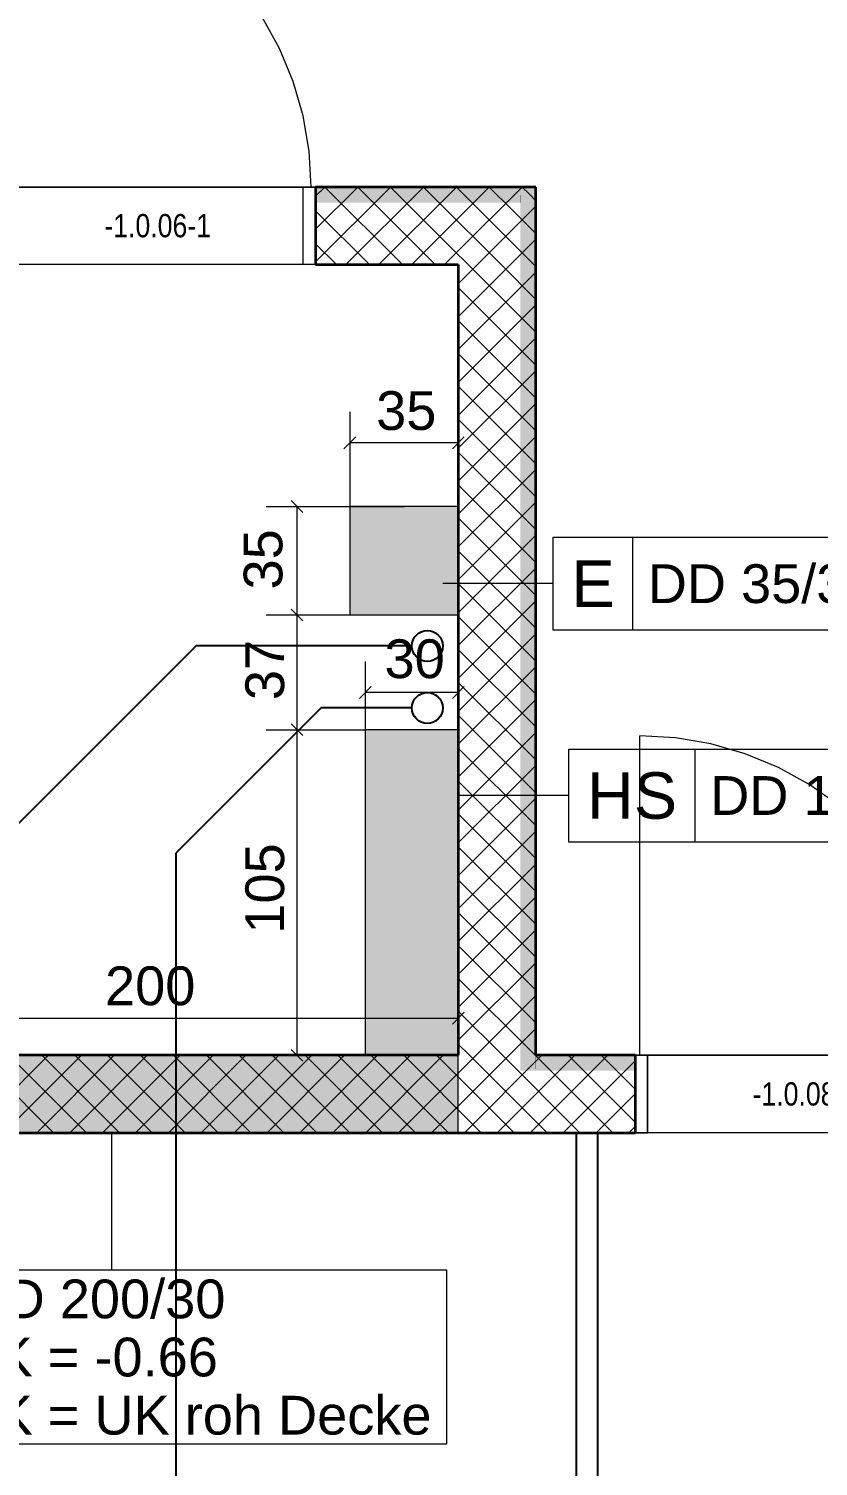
# Model space of a CAD drawing. Extents: x 885 to 2021, y 330 to 1122.
# Drawn here: x 1216.5 to 1267.4, y 607.1 to 699.8 of the extents above; entities that cross this region are included whole.
import ezdxf
from ezdxf.lldxf.tags import DXFTag

# ---------------------------------------------------------------- set-up
doc = ezdxf.new("R2010")
doc.units = 0
doc.layers.get('0').update_dxf_attribs({"lineweight": 18})
for name, color, linetype, lineweight in [('010 Türen Neu', 7, 'Continuous', 25), ('015 Innenwände Bauteilschraffuren Neu', 7, 'Continuous', 25), ('015 Innenwände Neu', 7, 'Continuous', 25), ('016 Trennwände Neu', 7, 'Continuous', 25), ('030 Bodenaufbauten Neu', 7, 'Continuous', 25), ('035 Decken Neu', 7, 'Continuous', 25), ('080 Raum Innen Kontur Neu', 7, 'Continuous', 25), ('160 Beschriftungen Ausführung Neu', 7, 'Continuous', 25), ('260 Kennzeichnung Sichtbeton Neu', 7, 'Continuous', 25)]:
    doc.layers.add(name, color=color, linetype=linetype, lineweight=lineweight)
for name, color, linetype, lineweight, true_color in [('A_Deckendurchbruch', 1, 'Continuous', 18, 0xff0000), ('A_Durchbruchbeschriftung', 7, 'Continuous', 18, 0x008080), ('A_Mass_Aussparungen', 7, 'Continuous', 18, 0x0080ff), ('A_Wanddurchbruch', 7, 'Continuous', 18, 0x008080), ('S_Schmutzwasser_Einlage', 7, 'fein_strichliert-A0T8DHYQAL', 25, 0xcc6600)]:
    doc.layers.add(name, color=color, linetype=linetype, lineweight=lineweight, true_color=true_color)
doc.styles.get("Standard").update_dxf_attribs({"font": 'arial.ttf'})
tags = doc.linetypes.add('fein_strichliert-A0T8DHYQAL', pattern=[4, 1, -2, 1]).pattern_tags.tags
tags[8:9] = [DXFTag(74, 4), DXFTag(75, 0), DXFTag(340, '0'), DXFTag(46, 0.0), DXFTag(50, 0.0), DXFTag(44, 0.0), DXFTag(45, 0.0)]
tags[6:7] = [DXFTag(74, 4), DXFTag(75, 0), DXFTag(340, '0'), DXFTag(46, 0.0), DXFTag(50, 0.0), DXFTag(44, 0.0), DXFTag(45, 0.0)]
tags[4:5] = [DXFTag(74, 4), DXFTag(75, 0), DXFTag(340, '0'), DXFTag(46, 0.0), DXFTag(50, 0.0), DXFTag(44, 0.0), DXFTag(45, 0.0)]
tags = doc.linetypes.add('Strich 2_1mm', pattern=[0.003, 0.002, -0.001]).pattern_tags.tags
tags[6:7] = [DXFTag(74, 4), DXFTag(75, 0), DXFTag(340, '0'), DXFTag(46, 1.0), DXFTag(50, 0.0), DXFTag(44, 0.0), DXFTag(45, 0.0)]
tags[4:5] = [DXFTag(74, 4), DXFTag(75, 0), DXFTag(340, '0'), DXFTag(46, 1.0), DXFTag(50, 0.0), DXFTag(44, 0.0), DXFTag(45, 0.0)]
tags = doc.linetypes.add('Strichpunkt 3_1_1mm Achsen', pattern=[0.005, 0.003, -0.001, 0, -0.001]).pattern_tags.tags
tags[10:11] = [DXFTag(74, 4), DXFTag(75, 0), DXFTag(340, '0'), DXFTag(46, 1.0), DXFTag(50, 0.0), DXFTag(44, 0.0), DXFTag(45, 0.0)]
tags[8:9] = [DXFTag(74, 4), DXFTag(75, 0), DXFTag(340, '0'), DXFTag(46, 1.0), DXFTag(50, 0.0), DXFTag(44, 0.0), DXFTag(45, 0.0)]
tags[6:7] = [DXFTag(74, 4), DXFTag(75, 0), DXFTag(340, '0'), DXFTag(46, 1.0), DXFTag(50, 0.0), DXFTag(44, 0.0), DXFTag(45, 0.0)]
tags[4:5] = [DXFTag(74, 4), DXFTag(75, 0), DXFTag(340, '0'), DXFTag(46, 1.0), DXFTag(50, 0.0), DXFTag(44, 0.0), DXFTag(45, 0.0)]
tags = doc.linetypes.add('Unsichtbare Linie', pattern='A,0,[1,5773_032 -1.UG1.shx,S=10,R=0,X=0,Y=0],-10,0', length=10).pattern_tags.tags
tags[14:15] = [DXFTag(74, 4), DXFTag(75, 0), DXFTag(340, '0'), DXFTag(46, 1.0), DXFTag(50, 0.0), DXFTag(44, 0.0), DXFTag(45, 0.0)]
tags[12:13] = [DXFTag(74, 4), DXFTag(75, 0), DXFTag(340, '0'), DXFTag(46, 1.0), DXFTag(50, 0.0), DXFTag(44, 0.0), DXFTag(45, 0.0)]

# ---------------------------------------------------------------- blocks, each defined once
blk = doc.blocks.new('Referenz-A0T8DHYSAL', base_point=(1035.578, 399.996))
at = {"layer": 'S_Schmutzwasser_Einlage', "color": 0, "lineweight": -2}
for p, q in [((1227.264, 660.003), (1215.462, 648.201)), ((1241.178, 660.003), (1227.264, 660.003)), ((1235.334, 656.003), (1225.961, 646.63)), ((1241.178, 656.003), (1235.334, 656.003)), ((1225.961, 646.63), (1225.961, 544.988))]:
    blk.add_line(p, q, dxfattribs=at)
at = {"layer": 'S_Schmutzwasser_Einlage', "color": 0, "linetype": 'fein_strichliert-A0T8DHYQAL', "lineweight": -2, "ltscale": 0.25}
for centre in [(1242.178, 660.003), (1242.178, 656.003)]:
    blk.add_circle(centre, 1, dxfattribs=at)
blk = doc.blocks.new('Referenz-A0T8DHYUAL', base_point=(896.585, 372.187))
at = {"layer": '010 Türen Neu', "color": 0, "linetype": 'Continuous', "lineweight": 13, "ltscale": 0.0169}
for p, q in [((1232.638, 698.541), (1231.521, 700.563)), ((1233.522, 696.407), (1232.638, 698.541)), ((1234.162, 694.187), (1233.522, 696.407)), ((1234.549, 691.909), (1234.162, 694.187)), ((1234.678, 689.603), (1234.549, 691.909)), ((1258.185, 654.073), (1255.878, 654.203)), ((1260.462, 653.686), (1258.185, 654.073)), ((1262.682, 653.047), (1260.462, 653.686)), ((1264.816, 652.163), (1262.682, 653.047)), ((1266.838, 651.045), (1264.816, 652.163)), ((1268.722, 649.709), (1266.838, 651.045))]:
    blk.add_line(p, q, dxfattribs=at)
at = {"layer": '010 Türen Neu', "color": 0, "linetype": 'Strichpunkt 3_1_1mm Achsen', "lineweight": 13, "ltscale": 0.0169}
for p, q in [((1234.978, 689.603), (1213.778, 689.603)), ((1234.978, 684.603), (1213.778, 684.603)), ((1276.778, 633.603), (1255.578, 633.603)), ((1276.778, 628.603), (1255.578, 628.603))]:
    blk.add_line(p, q, dxfattribs=at)
at = {"layer": '010 Türen Neu', "color": 0, "lineweight": 13}
for p, q in [((1234.178, 684.603), (1234.178, 689.603)), ((1234.178, 689.603), (1234.978, 689.603)), ((1234.978, 689.603), (1234.978, 684.603)), ((1234.978, 684.603), (1234.178, 684.603)), ((1255.878, 633.603), (1255.878, 654.203)), ((1255.578, 628.603), (1255.578, 633.603)), ((1255.578, 633.603), (1256.378, 633.603)), ((1256.378, 633.603), (1256.378, 628.603)), ((1256.378, 628.603), (1255.578, 628.603))]:
    blk.add_line(p, q, dxfattribs=at)
at = {"layer": '010 Türen Neu', "color": 0, "lineweight": 35}
for p, q in [((1234.978, 689.603), (1234.978, 684.603)), ((1234.978, 689.603), (1234.978, 684.603)), ((1255.578, 633.603), (1255.578, 628.603)), ((1255.578, 633.603), (1255.578, 628.603))]:
    blk.add_line(p, q, dxfattribs=at)
at = {"layer": '015 Innenwände Bauteilschraffuren Neu', "color": 0, "linetype": 'Continuous', "lineweight": 0, "ltscale": 0.0169}
for p, q in [((1234.978, 689.013), (1235.568, 689.603)), ((1234.978, 686.892), (1237.69, 689.603)), ((1234.978, 684.77), (1239.811, 689.603)), ((1240.568, 684.603), (1235.568, 689.603)), ((1236.932, 684.603), (1241.932, 689.603)), ((1242.69, 684.603), (1237.69, 689.603)), ((1239.053, 684.603), (1244.053, 689.603)), ((1244.178, 685.235), (1239.811, 689.603)), ((1244.178, 687.357), (1241.932, 689.603)), ((1244.178, 689.478), (1244.053, 689.603)), ((1244.178, 687.606), (1246.175, 689.603)), ((1244.178, 685.485), (1248.296, 689.603)), ((1246.616, 687.04), (1244.178, 689.478)), ((1247.677, 688.101), (1246.175, 689.603)), ((1248.737, 689.162), (1248.296, 689.603)), ((1249.178, 688.721), (1248.737, 689.162)), ((1238.447, 684.603), (1234.978, 688.071)), ((1245.417, 684.603), (1249.178, 688.364)), ((1249.178, 686.599), (1247.677, 688.101)), ((1241.175, 684.603), (1244.178, 687.606)), ((1245.555, 685.98), (1244.178, 687.357)), ((1249.053, 684.603), (1246.616, 687.04)), ((1247.539, 684.603), (1249.178, 686.242)), ((1236.326, 684.603), (1234.978, 685.95)), ((1243.296, 684.603), (1244.178, 685.485)), ((1244.495, 684.919), (1244.178, 685.235)), ((1246.932, 684.603), (1245.555, 685.98)), ((1244.178, 683.364), (1245.417, 684.603)), ((1244.178, 681.242), (1247.539, 684.603)), ((1244.811, 684.603), (1244.495, 684.919)), ((1249.178, 680.235), (1244.811, 684.603)), ((1249.178, 682.357), (1246.932, 684.603)), ((1249.178, 684.478), (1249.053, 684.603)), ((1244.178, 679.121), (1249.178, 684.121)), ((1249.178, 678.114), (1244.178, 683.114)), ((1244.178, 677), (1249.178, 682)), ((1249.178, 675.993), (1244.178, 680.993)), ((1244.178, 674.878), (1249.178, 679.878)), ((1249.178, 673.871), (1244.178, 678.871)), ((1244.178, 672.757), (1249.178, 677.757)), ((1249.178, 671.75), (1244.178, 676.75)), ((1244.178, 670.636), (1249.178, 675.636)), ((1249.178, 669.629), (1244.178, 674.629)), ((1244.178, 668.514), (1249.178, 673.514)), ((1249.178, 667.507), (1244.178, 672.507)), ((1244.178, 666.393), (1249.178, 671.393)), ((1249.178, 665.386), (1244.178, 670.386)), ((1244.178, 664.272), (1249.178, 669.272)), ((1249.178, 663.265), (1244.178, 668.265)), ((1244.178, 662.151), (1249.178, 667.151)), ((1249.178, 661.143), (1244.178, 666.143)), ((1244.178, 660.029), (1249.178, 665.029)), ((1249.178, 659.022), (1244.178, 664.022)), ((1244.178, 657.908), (1249.178, 662.908)), ((1249.178, 656.901), (1244.178, 661.901)), ((1244.178, 655.787), (1249.178, 660.787)), ((1249.178, 654.779), (1244.178, 659.779)), ((1244.178, 653.665), (1249.178, 658.665)), ((1249.178, 652.658), (1244.178, 657.658)), ((1244.178, 651.544), (1249.178, 656.544)), ((1249.178, 650.537), (1244.178, 655.537)), ((1244.178, 649.423), (1249.178, 654.423)), ((1249.178, 648.415), (1244.178, 653.415)), ((1244.178, 647.301), (1249.178, 652.301)), ((1249.178, 646.294), (1244.178, 651.294)), ((1244.178, 645.18), (1249.178, 650.18)), ((1249.178, 644.173), (1244.178, 649.173)), ((1244.178, 643.059), (1249.178, 648.059)), ((1249.178, 642.051), (1244.178, 647.051)), ((1244.178, 640.937), (1249.178, 645.937)), ((1249.178, 639.93), (1244.178, 644.93)), ((1244.178, 638.816), (1249.178, 643.816)), ((1249.178, 637.809), (1244.178, 642.809)), ((1244.178, 636.695), (1249.178, 641.695)), ((1249.178, 635.688), (1244.178, 640.688)), ((1244.178, 634.573), (1249.178, 639.573)), ((1249.142, 633.603), (1244.178, 638.566)), ((1245.329, 633.603), (1249.178, 637.452)), ((1247.02, 633.603), (1244.178, 636.445)), ((1247.45, 633.603), (1249.178, 635.331)), ((1244.899, 633.603), (1244.178, 634.324)), ((1212.752, 628.603), (1217.752, 633.603)), ((1218.079, 628.603), (1213.079, 633.603)), ((1214.873, 628.603), (1219.873, 633.603)), ((1220.201, 628.603), (1215.201, 633.603)), ((1216.995, 628.603), (1221.995, 633.603)), ((1222.322, 628.603), (1217.322, 633.603)), ((1219.116, 628.603), (1224.116, 633.603)), ((1224.443, 628.603), (1219.443, 633.603)), ((1221.237, 628.603), (1226.237, 633.603)), ((1226.565, 628.603), (1221.565, 633.603)), ((1223.359, 628.603), (1228.359, 633.603)), ((1228.686, 628.603), (1223.686, 633.603)), ((1225.48, 628.603), (1230.48, 633.603)), ((1230.807, 628.603), (1225.807, 633.603)), ((1227.601, 628.603), (1232.601, 633.603)), ((1232.929, 628.603), (1227.929, 633.603)), ((1229.723, 628.603), (1234.723, 633.603)), ((1235.05, 628.603), (1230.05, 633.603)), ((1231.844, 628.603), (1236.844, 633.603)), ((1237.171, 628.603), (1232.171, 633.603)), ((1233.965, 628.603), (1238.965, 633.603)), ((1239.293, 628.603), (1234.293, 633.603)), ((1236.087, 628.603), (1241.087, 633.603)), ((1241.414, 628.603), (1236.414, 633.603)), ((1238.208, 628.603), (1243.208, 633.603)), ((1243.535, 628.603), (1238.535, 633.603)), ((1240.329, 628.603), (1245.329, 633.603)), ((1245.657, 628.603), (1240.657, 633.603)), ((1242.45, 628.603), (1247.45, 633.603)), ((1247.778, 628.603), (1242.778, 633.603)), ((1244.572, 628.603), (1249.572, 633.603)), ((1249.899, 628.603), (1244.899, 633.603)), ((1246.693, 628.603), (1251.693, 633.603)), ((1252.02, 628.603), (1247.02, 633.603)), ((1248.814, 628.603), (1253.814, 633.603)), ((1254.142, 628.603), (1249.142, 633.603)), ((1250.936, 628.603), (1255.578, 633.245)), ((1255.578, 629.288), (1251.263, 633.603)), ((1255.578, 631.409), (1253.384, 633.603)), ((1255.578, 633.53), (1255.506, 633.603)), ((1253.057, 628.603), (1255.578, 631.124)), ((1255.178, 628.603), (1255.578, 629.003))]:
    blk.add_line(p, q, dxfattribs=at)
at = {"layer": '015 Innenwände Neu', "color": 0, "lineweight": 35}
for p, q in [((1234.978, 689.603), (1234.978, 684.603)), ((1244.178, 689.603), (1234.978, 689.603)), ((1249.178, 689.603), (1244.178, 689.603)), ((1249.178, 633.603), (1249.178, 689.603)), ((1234.978, 684.603), (1244.178, 684.603)), ((1244.178, 684.603), (1244.178, 633.603)), ((1244.178, 633.603), (1137.578, 633.603)), ((1255.578, 633.603), (1249.178, 633.603)), ((1255.578, 633.603), (1255.578, 628.603)), ((1137.578, 628.603), (1255.578, 628.603))]:
    blk.add_line(p, q, dxfattribs=at)
at = {"layer": '016 Trennwände Neu', "color": 0, "lineweight": -2}
for p, q in [((1251.778, 628.603), (1253.178, 628.603)), ((1251.778, 628.603), (1251.778, 576.003)), ((1253.178, 576.003), (1253.178, 628.603))]:
    blk.add_line(p, q, dxfattribs=at)
at = {"layer": '030 Bodenaufbauten Neu', "color": 0, "linetype": 'Continuous', "lineweight": 13, "ltscale": 0.0169}
for p, q in [((1179.578, 689.603), (1249.178, 689.603)), ((1234.178, 689.603), (1214.578, 689.603)), ((1234.178, 684.603), (1234.178, 689.603)), ((1249.178, 689.603), (1249.178, 633.603)), ((1244.178, 684.603), (1234.178, 684.603)), ((1244.178, 671.603), (1244.178, 684.603)), ((1244.178, 633.603), (1244.178, 671.603)), ((1137.578, 633.603), (1244.178, 633.603)), ((1249.178, 633.603), (1296.978, 633.603))]:
    blk.add_line(p, q, dxfattribs=at)
at = {"layer": '030 Bodenaufbauten Neu', "color": 0, "linetype": 'Unsichtbare Linie', "lineweight": 13, "ltscale": 0.002197}
for p, q in [((1256.378, 628.603), (1256.378, 633.603)), ((1256.378, 633.603), (1275.978, 633.603)), ((1137.578, 628.603), (1256.378, 628.603))]:
    blk.add_line(p, q, dxfattribs=at)
at = {"layer": '035 Decken Neu', "color": 0, "linetype": 'Strich 2_1mm', "lineweight": 13, "ltscale": 0.002197}
for p, q in [((1179.578, 689.603), (1249.178, 689.603)), ((1179.578, 689.603), (1249.178, 689.603)), ((1179.578, 689.603), (1249.178, 689.603)), ((1249.178, 689.603), (1249.178, 633.603)), ((1249.178, 689.603), (1249.178, 633.603)), ((1249.178, 689.603), (1249.178, 633.603)), ((1249.178, 633.603), (1284.178, 633.603)), ((1249.178, 633.603), (1284.178, 633.603)), ((1249.178, 633.603), (1284.178, 633.603))]:
    blk.add_line(p, q, dxfattribs=at)
at = {"layer": '080 Raum Innen Kontur Neu', "color": 0, "linetype": 'Continuous', "lineweight": 13, "ltscale": 0.0169}
for p, q in [((1179.578, 689.603), (1249.178, 689.603)), ((1249.178, 689.603), (1249.178, 633.603)), ((1244.178, 684.603), (1137.578, 684.603)), ((1244.178, 633.603), (1244.178, 684.603)), ((1137.578, 633.603), (1244.178, 633.603)), ((1249.178, 633.603), (1382.378, 633.603)), ((1251.778, 628.603), (1195.378, 628.603)), ((1251.778, 576.003), (1251.778, 628.603)), ((1279.178, 628.603), (1253.178, 628.603)), ((1253.178, 628.603), (1253.178, 574.603))]:
    blk.add_line(p, q, dxfattribs=at)
at = {"layer": '260 Kennzeichnung Sichtbeton Neu', "color": 0, "linetype": 'Continuous', "lineweight": 0, "ltscale": 0.0169}
for points in [[(1234.978, 688.603), (1248.178, 688.603), (1234.978, 689.603)], [(1248.178, 688.603), (1248.178, 689.603), (1234.978, 689.603)], [(1248.196, 688.603), (1248.178, 688.603), (1248.178, 689.603)], [(1249.178, 633.603), (1249.178, 689.603), (1248.178, 689.603)], [(1249.178, 633.603), (1249.161, 633.603), (1248.178, 689.603)], [(1249.178, 632.603), (1248.196, 688.603), (1248.178, 688.603)], [(1248.178, 632.603), (1249.178, 632.603), (1248.178, 688.603)], [(1249.178, 632.603), (1249.178, 633.603), (1249.161, 633.603)], [(1249.178, 632.603), (1255.578, 632.603), (1249.178, 633.603)], [(1255.578, 632.603), (1255.578, 633.603), (1249.178, 633.603)]]:
    blk.add_solid(points, dxfattribs=at)
at = {"layer": '160 Beschriftungen Ausführung Neu', "color": 0, "linetype": 'Continuous', "lineweight": 13, "ltscale": 0.0169, "char_height": 1.5, "attachment_point": 1}
for s, insert in [('{\\fArial Narrow;-1.0.06-1}', (1221.352, 687.863)), ('{\\fArial Narrow;-1.0.08-1}', (1263.152, 631.863))]:
    blk.add_mtext(s, dxfattribs=dict(at, insert=insert))
blk = doc.blocks.new('Deckendurchbruch (freie Platzierung)-A0T8DHZ4AL', base_point=(1238.178, 633.603))
at = {"color": 0, "linetype": 'ByBlock', "lineweight": -2, "ltscale": 0.18}
for p, q in [((1244.178, 654.603), (1238.178, 654.603)), ((1238.178, 654.603), (1238.178, 633.603)), ((1244.178, 633.603), (1244.178, 654.603)), ((1238.178, 633.603), (1244.178, 633.603))]:
    blk.add_line(p, q, dxfattribs=at)
at = {"color": 40, "linetype": 'ByBlock', "lineweight": -2, "ltscale": 0.18, "true_color": 0xfad605}
blk.add_solid([(1238.178, 633.603), (1244.178, 633.603), (1238.178, 654.603), (1244.178, 654.603)], dxfattribs=at)
blk = doc.blocks.new('Durchbruch beschriften-A0T8DHZ6AL', base_point=(1244.178, 647.358))
at = {"color": 0, "linetype": 'ByBlock', "lineweight": -2, "ltscale": 0.18}
for p, q in [((1251.304, 647.358), (1251.304, 653.358)), ((1251.304, 653.358), (1278.083, 653.358)), ((1259.451, 647.358), (1259.451, 653.358)), ((1278.083, 653.358), (1278.083, 647.358)), ((1251.304, 650.358), (1244.178, 650.358)), ((1278.083, 647.358), (1251.304, 647.358))]:
    blk.add_line(p, q, dxfattribs=at)
at = {"color": 1, "linetype": 'ByBlock', "lineweight": -2, "ltscale": 0.18, "true_color": 0xff0000, "insert": (1252.467, 651.858), "char_height": 3, "attachment_point": 1}
blk.add_mtext('{\\fArial;H}', dxfattribs=at)
at = {"color": 3, "linetype": 'ByBlock', "lineweight": -2, "ltscale": 0.18, "true_color": 0x00ff00, "insert": (1255.493, 651.858), "char_height": 3, "attachment_point": 1}
blk.add_mtext('{\\fArial;S}', dxfattribs=at)
at = {"color": 0, "linetype": 'ByBlock', "lineweight": -2, "ltscale": 0.18, "insert": (1259.451, 651.608), "char_height": 2.5, "attachment_point": 1}
blk.add_mtext('{\\fArial; DD 105/30 }', dxfattribs=at)
blk = doc.blocks.new('Wanddurchbruch-A0T8DHZCAL', base_point=(1204.178, 628.603))
at = {"color": 0, "linetype": 'ByBlock', "lineweight": -2, "ltscale": 0.18}
for p, q in [((1244.178, 633.603), (1204.178, 633.603)), ((1204.178, 633.603), (1204.178, 628.603)), ((1244.178, 628.603), (1244.178, 633.603)), ((1204.178, 628.603), (1244.178, 628.603))]:
    blk.add_line(p, q, dxfattribs=at)
at = {"color": 30, "linetype": 'ByBlock', "lineweight": -2, "ltscale": 0.18, "true_color": 0xe18000}
blk.add_solid([(1244.178, 633.603), (1244.178, 628.603), (1204.178, 633.603), (1204.178, 628.603)], dxfattribs=at)
blk = doc.blocks.new('Durchbruch beschriften-A0T8DHZEAL', base_point=(1200.242, 608.516))
at = {"color": 0, "linetype": 'ByBlock', "lineweight": -2, "ltscale": 0.18}
for p, q in [((1221.828, 619.766), (1221.828, 628.603)), ((1200.242, 608.516), (1200.242, 619.766)), ((1200.242, 619.766), (1243.415, 619.766)), ((1210.719, 608.516), (1210.719, 619.766)), ((1243.415, 619.766), (1243.415, 608.516)), ((1243.415, 608.516), (1200.242, 608.516))]:
    blk.add_line(p, q, dxfattribs=at)
at = {"color": 0, "linetype": 'ByBlock', "lineweight": -2, "ltscale": 0.18, "char_height": 2.5, "attachment_point": 1}
for s, insert in [('{\\fArial; WD 200/30 }', (1210.719, 619.141)), ('{\\fArial; OK = -0.66 }', (1210.719, 615.391)), ('{\\fArial; OK = UK roh Decke }', (1210.719, 611.641))]:
    blk.add_mtext(s, dxfattribs=dict(at, insert=insert))
at = {"color": 1, "linetype": 'ByBlock', "lineweight": -2, "ltscale": 0.18, "true_color": 0xff0000, "insert": (1201.405, 615.641), "char_height": 3, "attachment_point": 1}
blk.add_mtext('{\\fArial;H}', dxfattribs=at)
at = {"color": 5, "linetype": 'ByBlock', "lineweight": -2, "ltscale": 0.18, "true_color": 0x0000ff, "insert": (1204.431, 615.641), "char_height": 3, "attachment_point": 1}
blk.add_mtext('{\\fArial;L}', dxfattribs=at)
at = {"color": 3, "linetype": 'ByBlock', "lineweight": -2, "ltscale": 0.18, "true_color": 0x00ff00, "insert": (1206.762, 615.641), "char_height": 3, "attachment_point": 1}
blk.add_mtext('{\\fArial;S}', dxfattribs=at)
blk = doc.blocks.new('Maß-A0T8DI26AL', base_point=(1136.051, 633.603))
at = {"color": 0, "linetype": 'ByBlock', "lineweight": -2, "ltscale": 0.18}
for p, q in [((1137.578, 638.003), (1137.578, 633.603)), ((1141.367, 638.003), (1141.367, 633.603)), ((1145.367, 638.003), (1145.367, 633.603)), ((1204.178, 638.003), (1204.178, 633.603)), ((1244.178, 638.003), (1244.178, 633.603)), ((1137.96, 636.385), (1137.197, 635.621)), ((1141.749, 636.385), (1140.985, 635.621)), ((1145.749, 636.385), (1144.985, 635.621)), ((1204.56, 636.385), (1203.797, 635.621)), ((1244.56, 636.385), (1243.797, 635.621)), ((1136.051, 636.003), (1244.178, 636.003))]:
    blk.add_line(p, q, dxfattribs=at)
at = {"color": 0, "linetype": 'ByBlock', "lineweight": -2, "ltscale": 0.18, "char_height": 2.5, "attachment_point": 1}
for s, insert in [('{\\fArial;19}', (1137.67, 639.519)), ('{\\fArial;20}', (1141.584, 639.605)), ('{\\fArial;294}', (1171.992, 639.336)), ('{\\fArial;200}', (1221.395, 639.336))]:
    blk.add_mtext(s, dxfattribs=dict(at, insert=insert))
blk = doc.blocks.new('Maß-A0T8DI28AL', base_point=(1230.334, 633.221))
at = {"color": 0, "linetype": 'ByBlock', "lineweight": -2, "ltscale": 0.18}
for p, q in [((1231.778, 669.003), (1240.678, 669.003)), ((1233.397, 669.385), (1234.16, 668.621)), ((1233.778, 633.603), (1233.778, 669.003)), ((1231.778, 662.003), (1240.678, 662.003)), ((1233.397, 662.385), (1234.16, 661.621)), ((1231.778, 654.603), (1238.178, 654.603)), ((1233.397, 654.985), (1234.16, 654.221)), ((1231.778, 633.603), (1238.178, 633.603)), ((1233.397, 633.985), (1234.16, 633.221))]:
    blk.add_line(p, q, dxfattribs=at)
at = {"color": 0, "linetype": 'ByBlock', "lineweight": -2, "ltscale": 0.18, "char_height": 2.5, "attachment_point": 1, "rotation": 90}
for s, insert in [('{\\fArial;35}', (1230.334, 663.648)), ('{\\fArial;37}', (1230.445, 656.513)), ('{\\fArial;105}', (1230.445, 641.45))]:
    blk.add_mtext(s, dxfattribs=dict(at, insert=insert))
blk = doc.blocks.new('Deckendurchbruch (freie Platzierung)-A0T8DI2WAL', base_point=(1237.178, 662.003))
at = {"color": 0, "linetype": 'ByBlock', "lineweight": -2, "ltscale": 0.18}
for p, q in [((1244.178, 669.003), (1237.178, 669.003)), ((1237.178, 669.003), (1237.178, 662.003)), ((1244.178, 662.003), (1244.178, 669.003)), ((1237.178, 662.003), (1244.178, 662.003))]:
    blk.add_line(p, q, dxfattribs=at)
at = {"color": 40, "linetype": 'ByBlock', "lineweight": -2, "ltscale": 0.18, "true_color": 0xfad605}
blk.add_solid([(1237.178, 662.003), (1244.178, 662.003), (1237.178, 669.003), (1244.178, 669.003)], dxfattribs=at)
blk = doc.blocks.new('Durchbruch beschriften-A0T8DI2YAL', base_point=(1243.178, 661.022))
at = {"color": 0, "linetype": 'ByBlock', "lineweight": -2, "ltscale": 0.18}
for p, q in [((1250.304, 661.022), (1250.304, 667.022)), ((1250.304, 667.022), (1272.115, 667.022)), ((1255.425, 661.022), (1255.425, 667.022)), ((1272.115, 667.022), (1272.115, 661.022)), ((1250.304, 664.022), (1243.178, 664.022)), ((1272.115, 661.022), (1250.304, 661.022))]:
    blk.add_line(p, q, dxfattribs=at)
at = {"color": 40, "linetype": 'ByBlock', "lineweight": -2, "ltscale": 0.18, "true_color": 0xffbf00, "insert": (1251.467, 665.522), "char_height": 3, "attachment_point": 1}
blk.add_mtext('{\\fArial;E}', dxfattribs=at)
at = {"color": 0, "linetype": 'ByBlock', "lineweight": -2, "ltscale": 0.18, "insert": (1255.425, 665.272), "char_height": 2.5, "attachment_point": 1}
blk.add_mtext('{\\fArial; DD 35/35 }', dxfattribs=at)
blk = doc.blocks.new('Maß-A0T8DI30AL', base_point=(1237.797, 654.603))
at = {"color": 0, "linetype": 'ByBlock', "lineweight": -2, "ltscale": 0.18}
for p, q in [((1238.178, 659.003), (1238.178, 654.603)), ((1244.178, 659.003), (1244.178, 655.787)), ((1237.797, 656.621), (1238.56, 657.385)), ((1243.797, 656.621), (1244.56, 657.385)), ((1244.178, 657.003), (1238.178, 657.003))]:
    blk.add_line(p, q, dxfattribs=at)
at = {"color": 0, "linetype": 'ByBlock', "lineweight": -2, "ltscale": 0.18, "insert": (1239.418, 660.43), "char_height": 2.5, "attachment_point": 1}
blk.add_mtext('{\\fArial;30}', dxfattribs=at)
blk = doc.blocks.new('Maß-A0T8DI32AL', base_point=(1236.797, 669.003))
at = {"color": 0, "linetype": 'ByBlock', "lineweight": -2, "ltscale": 0.18}
for p, q in [((1237.178, 675.103), (1237.178, 669.003)), ((1244.178, 675.103), (1244.178, 669.003)), ((1236.797, 672.721), (1237.56, 673.485)), ((1244.178, 673.103), (1237.178, 673.103)), ((1243.797, 672.721), (1244.56, 673.485))]:
    blk.add_line(p, q, dxfattribs=at)
at = {"color": 0, "linetype": 'ByBlock', "lineweight": -2, "ltscale": 0.18, "insert": (1238.879, 676.436), "char_height": 2.5, "attachment_point": 1}
blk.add_mtext('{\\fArial;35}', dxfattribs=at)

msp = doc.modelspace()

# ---------------------------------------------------------------- block references
at = {"color": 8, "lineweight": 25, "ltscale": 0.25, "true_color": 0x808080}
for name, p in [('Referenz-A0T8DHYUAL', (896.585, 372.187)), ('Referenz-A0T8DHYSAL', (1035.578, 399.996))]:
    msp.add_blockref(name, p, dxfattribs=at)
at = {"layer": 'A_Deckendurchbruch', "ltscale": 0.18}
for name, p in [('Deckendurchbruch (freie Platzierung)-A0T8DI2WAL', (1237.178, 662.003)), ('Deckendurchbruch (freie Platzierung)-A0T8DHZ4AL', (1238.178, 633.603))]:
    msp.add_blockref(name, p, dxfattribs=at)
at = {"layer": 'A_Durchbruchbeschriftung', "ltscale": 0.18}
for name, p in [('Durchbruch beschriften-A0T8DI2YAL', (1243.178, 661.022)), ('Durchbruch beschriften-A0T8DHZ6AL', (1244.178, 647.358)), ('Durchbruch beschriften-A0T8DHZEAL', (1200.242, 608.516))]:
    msp.add_blockref(name, p, dxfattribs=at)
at = {"layer": 'A_Mass_Aussparungen', "ltscale": 0.18}
for name, p in [('Maß-A0T8DI32AL', (1236.797, 669.003)), ('Maß-A0T8DI28AL', (1230.334, 633.221)), ('Maß-A0T8DI30AL', (1237.797, 654.603)), ('Maß-A0T8DI26AL', (1136.051, 633.603))]:
    msp.add_blockref(name, p, dxfattribs=at)
at = {"layer": 'A_Wanddurchbruch', "ltscale": 0.18}
msp.add_blockref('Wanddurchbruch-A0T8DHZCAL', (1204.178, 628.603), dxfattribs=at)

doc.saveas('drawing.dxf')
